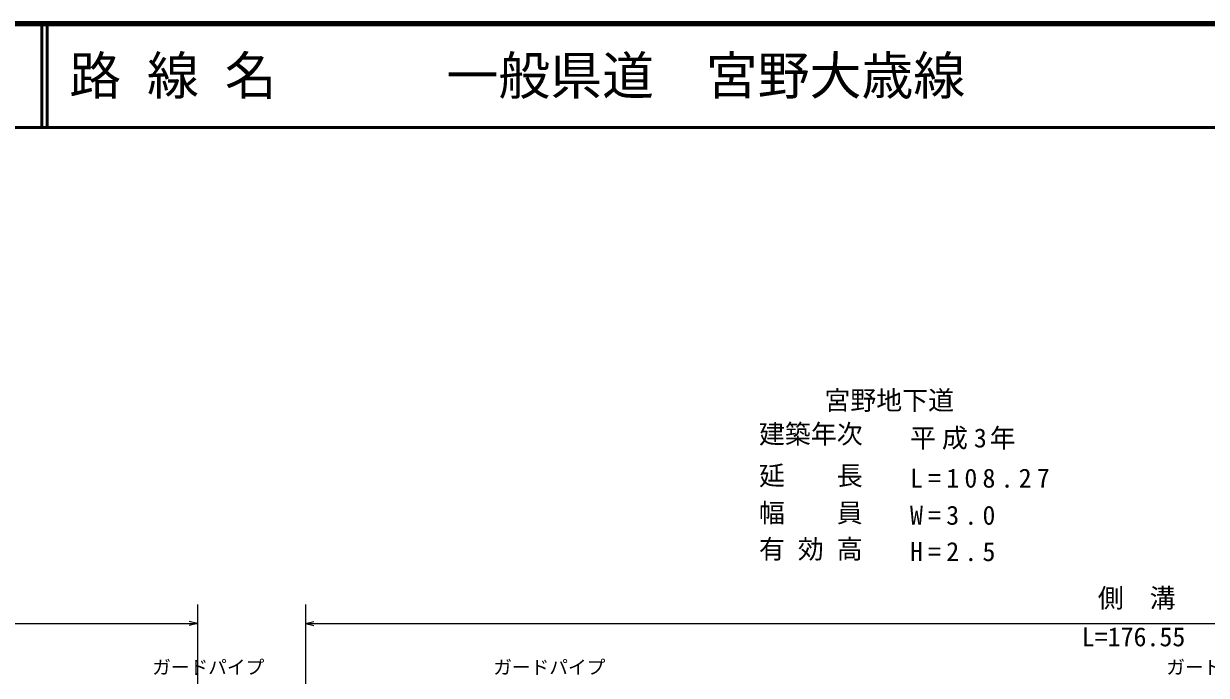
# Model space of a CAD drawing. Units: millimetres, scale not verified. Extents: x 40000 to 680000, y 20000 to 380000.
# Drawn here: x 175986 to 289975, y 317232 to 380000 of the extents above; entities that cross this region are included whole.
import ezdxf
from ezdxf.enums import TextEntityAlignment as Align

# ---------------------------------------------------------------- set-up
doc = ezdxf.new("R2010")
doc.units = ezdxf.units.MM
doc.header["$LTSCALE"] = 1000
for name, color, linetype, lineweight in [('M-STR-HTXT', 7, 'Continuous', 13), ('M-TTL', 2, 'Continuous', 140), ('M-TTL-LINE', 7, 'Continuous', 50)]:
    doc.layers.add(name, color=color, linetype=linetype, lineweight=lineweight)
doc.layers.add('M-TTL-TXT', color=7, linetype='Continuous')
doc.styles.add('ＭＳ ゴシック', font='')
doc.styles.get('ＭＳ ゴシック').set_extended_font_data('MS Gothic')

msp = doc.modelspace()

# ---------------------------------------------------------------- linework, layer by layer
at = {"layer": 'M-STR-HTXT'}
for p, q in [((192733, 324061), (192733, 309048)), ((203143, 324061), (203143, 307018)), ((86051, 322222), (192733, 322222)), ((192733, 322222), (191933, 322422)), ((192733, 322222), (191933, 322022)), ((203143, 322222), (203943, 322422)), ((203143, 322222), (376986, 322222)), ((203143, 322222), (203943, 322022))]:
    msp.add_line(p, q, dxfattribs=at)
at = {"layer": 'M-TTL'}
msp.add_line((680000, 380000), (40000, 380000), dxfattribs=at)
at = {"layer": 'M-TTL-LINE'}
for p, q in [((177750, 380000), (177750, 370000)), ((178250, 380000), (178250, 370000)), ((40000, 370000), (680000, 370000))]:
    msp.add_line(p, q, dxfattribs=at)

# ---------------------------------------------------------------- texts
at = {"layer": 'M-STR-HTXT', "style": 'ＭＳ ゴシック'}
for s, p in [('宮野地下道', (253160, 342253)), ('建築年次', (246851, 339013))]:
    msp.add_text(s, height=1833, dxfattribs=at).set_placement(p, align=Align.BOTTOM_LEFT)
for s, height, p in [('側\u3000溝', 1833, (283262, 323210)), ('L=176.55', 1833, (282959, 319477)), ('ガードパイプ', 1320, (193776, 316956)), ('ガードパイプ', 1320, (226646, 316956)), ('ガードパイプ', 1320, (291518, 316956))]:
    msp.add_text(s, height=height, dxfattribs=at).set_placement(p, align=Align.BOTTOM_CENTER)
at = {"layer": 'M-STR-HTXT', "char_height": 1833, "attachment_point": 7, "style": 'ＭＳ ゴシック'}
for s, insert in [('\\T1.23;平成3年', (261415, 338961)), ('\\T3;延長', (246851, 335340)), ('\\T1.4;L=108.27', (261415, 335280)), ('\\T1.5;幅\u3000員', (246851, 331764)), ('\\T1.4;W=3.0', (261415, 331705)), ('\\T1.5;有効高', (246851, 328266)), ('\\T1.4;H=2.5', (261415, 328207))]:
    msp.add_mtext(s, dxfattribs=dict(at, insert=insert))
at = {"layer": 'M-TTL-TXT', "style": 'ＭＳ ゴシック'}
for s, p in [('路 線 名', (180380, 375000)), ('一般県道\u3000宮野大歳線', (216734, 375000))]:
    msp.add_text(s, height=3666, dxfattribs=at).set_placement(p, align=Align.MIDDLE_LEFT)

doc.saveas('drawing.dxf')
